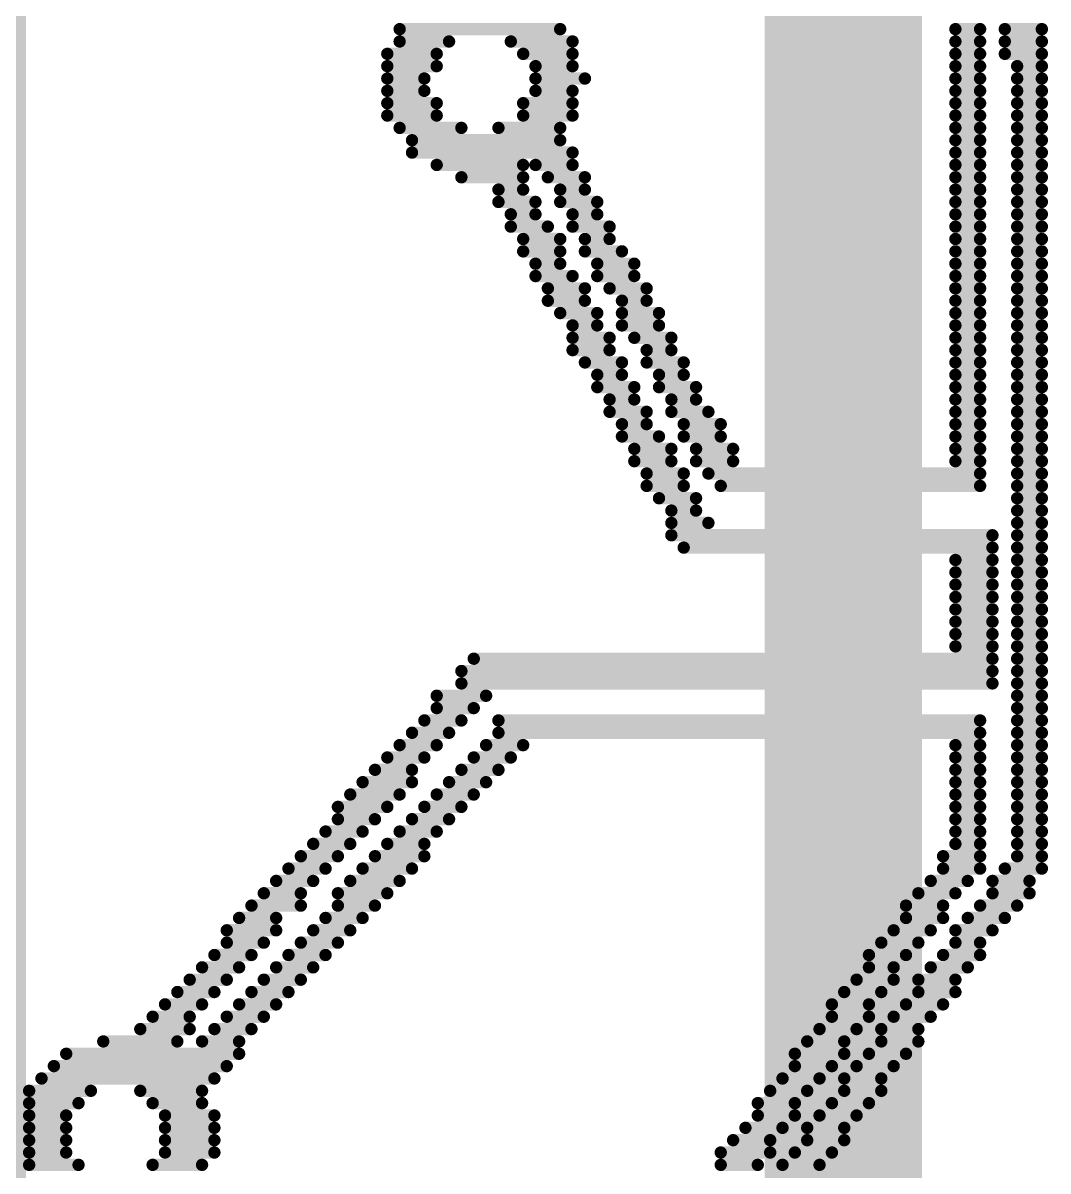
# Model space of a CAD drawing. Header units: millimetres. Extents: x 0 to 19.1, y 0 to 5.1.
# Drawn here: x 3.6069 to 3.6721, y 3.6453 to 3.7183 of the extents above; entities that cross this region are included whole.
import ezdxf

# ---------------------------------------------------------------- set-up
doc = ezdxf.new("R2010")
doc.units = ezdxf.units.MM
doc.header["$MEASUREMENT"] = 0
doc.layers.add('BottomLayer', color=5, linetype='Continuous')
doc.layers.add('TopOverlay', color=2, linetype='Continuous')

msp = doc.modelspace()

# ---------------------------------------------------------------- linework, layer by layer
at = {"layer": 'BottomLayer', "const_width": 0.01}
for points in [[(3.659083, 3.588615), (3.659083, 4.003)], [(3.602138, 3.36), (3.602138, 3.78014)]]:
    msp.add_lwpolyline(points, dxfattribs=at)
at = {"layer": 'TopOverlay', "const_width": 0.000785}
for points in [[(3.630879, 3.717897), (3.641085, 3.717897)], [(3.666206, 3.717897), (3.667776, 3.717897)], [(3.669346, 3.717897), (3.671701, 3.717897)], [(3.630879, 3.717112), (3.634019, 3.717112)], [(3.637944, 3.717112), (3.64187, 3.717112)], [(3.666206, 3.717112), (3.667776, 3.717112)], [(3.669346, 3.717112), (3.671701, 3.717112)], [(3.630094, 3.716327), (3.633234, 3.716327)], [(3.63873, 3.716327), (3.64187, 3.716327)], [(3.666206, 3.716327), (3.667776, 3.716327)], [(3.669346, 3.716327), (3.671701, 3.716327)], [(3.630094, 3.715542), (3.633234, 3.715542)], [(3.639515, 3.715542), (3.64187, 3.715542)], [(3.666206, 3.715542), (3.667776, 3.715542)], [(3.670131, 3.715542), (3.671701, 3.715542)], [(3.630094, 3.714757), (3.632449, 3.714757)], [(3.639515, 3.714757), (3.642655, 3.714757)], [(3.666206, 3.714757), (3.667776, 3.714757)], [(3.670131, 3.714757), (3.671701, 3.714757)], [(3.630094, 3.713972), (3.632449, 3.713972)], [(3.639515, 3.713972), (3.64187, 3.713972)], [(3.666206, 3.713972), (3.667776, 3.713972)], [(3.670131, 3.713972), (3.671701, 3.713972)], [(3.630094, 3.713187), (3.633234, 3.713187)], [(3.63873, 3.713187), (3.64187, 3.713187)], [(3.666206, 3.713187), (3.667776, 3.713187)], [(3.670131, 3.713187), (3.671701, 3.713187)], [(3.630094, 3.712402), (3.633234, 3.712402)], [(3.63873, 3.712402), (3.64187, 3.712402)], [(3.666206, 3.712402), (3.667776, 3.712402)], [(3.670131, 3.712402), (3.671701, 3.712402)], [(3.630879, 3.711617), (3.634804, 3.711617)], [(3.637159, 3.711617), (3.641085, 3.711617)], [(3.666206, 3.711617), (3.667776, 3.711617)], [(3.670131, 3.711617), (3.671701, 3.711617)], [(3.631664, 3.710832), (3.641085, 3.710832)], [(3.666206, 3.710832), (3.667776, 3.710832)], [(3.670131, 3.710832), (3.671701, 3.710832)], [(3.631664, 3.710047), (3.64187, 3.710047)], [(3.666206, 3.710047), (3.667776, 3.710047)], [(3.670131, 3.710047), (3.671701, 3.710047)], [(3.633234, 3.709262), (3.63873, 3.709262)], [(3.639515, 3.709262), (3.64187, 3.709262)], [(3.666206, 3.709262), (3.667776, 3.709262)], [(3.670131, 3.709262), (3.671701, 3.709262)], [(3.634804, 3.708477), (3.63873, 3.708477)], [(3.640299, 3.708477), (3.642655, 3.708477)], [(3.666206, 3.708477), (3.667776, 3.708477)], [(3.670131, 3.708477), (3.671701, 3.708477)], [(3.637159, 3.707692), (3.63873, 3.707692)], [(3.641085, 3.707692), (3.642655, 3.707692)], [(3.666206, 3.707692), (3.667776, 3.707692)], [(3.670131, 3.707692), (3.671701, 3.707692)], [(3.637159, 3.706907), (3.639515, 3.706907)], [(3.641085, 3.706907), (3.64344, 3.706907)], [(3.666206, 3.706907), (3.667776, 3.706907)], [(3.670131, 3.706907), (3.671701, 3.706907)], [(3.637944, 3.706122), (3.639515, 3.706122)], [(3.64187, 3.706122), (3.64344, 3.706122)], [(3.666206, 3.706122), (3.667776, 3.706122)], [(3.670131, 3.706122), (3.671701, 3.706122)], [(3.637944, 3.705337), (3.640299, 3.705337)], [(3.64187, 3.705337), (3.644225, 3.705337)], [(3.666206, 3.705337), (3.667776, 3.705337)], [(3.670131, 3.705337), (3.671701, 3.705337)], [(3.63873, 3.704551), (3.641085, 3.704551)], [(3.642655, 3.704551), (3.644225, 3.704551)], [(3.666206, 3.704551), (3.667776, 3.704551)], [(3.670131, 3.704551), (3.671701, 3.704551)], [(3.63873, 3.703766), (3.641085, 3.703766)], [(3.642655, 3.703766), (3.64501, 3.703766)], [(3.666206, 3.703766), (3.667776, 3.703766)], [(3.670131, 3.703766), (3.671701, 3.703766)], [(3.639515, 3.702981), (3.641085, 3.702981)], [(3.64344, 3.702981), (3.645795, 3.702981)], [(3.666206, 3.702981), (3.667776, 3.702981)], [(3.670131, 3.702981), (3.671701, 3.702981)], [(3.639515, 3.702196), (3.64187, 3.702196)], [(3.64344, 3.702196), (3.645795, 3.702196)], [(3.666206, 3.702196), (3.667776, 3.702196)], [(3.670131, 3.702196), (3.671701, 3.702196)], [(3.640299, 3.701411), (3.642655, 3.701411)], [(3.644225, 3.701411), (3.64658, 3.701411)], [(3.666206, 3.701411), (3.667776, 3.701411)], [(3.670131, 3.701411), (3.671701, 3.701411)], [(3.640299, 3.700626), (3.642655, 3.700626)], [(3.64501, 3.700626), (3.64658, 3.700626)], [(3.666206, 3.700626), (3.667776, 3.700626)], [(3.670131, 3.700626), (3.671701, 3.700626)], [(3.641085, 3.699841), (3.64344, 3.699841)], [(3.64501, 3.699841), (3.647365, 3.699841)], [(3.666206, 3.699841), (3.667776, 3.699841)], [(3.670131, 3.699841), (3.671701, 3.699841)], [(3.64187, 3.699056), (3.64344, 3.699056)], [(3.64501, 3.699056), (3.647365, 3.699056)], [(3.666206, 3.699056), (3.667776, 3.699056)], [(3.670131, 3.699056), (3.671701, 3.699056)], [(3.64187, 3.698271), (3.644225, 3.698271)], [(3.645795, 3.698271), (3.64815, 3.698271)], [(3.666206, 3.698271), (3.667776, 3.698271)], [(3.670131, 3.698271), (3.671701, 3.698271)], [(3.64187, 3.697486), (3.644225, 3.697486)], [(3.64658, 3.697486), (3.64815, 3.697486)], [(3.666206, 3.697486), (3.667776, 3.697486)], [(3.670131, 3.697486), (3.671701, 3.697486)], [(3.642655, 3.696701), (3.64501, 3.696701)], [(3.64658, 3.696701), (3.648935, 3.696701)], [(3.666206, 3.696701), (3.667776, 3.696701)], [(3.670131, 3.696701), (3.671701, 3.696701)], [(3.64344, 3.695916), (3.64501, 3.695916)], [(3.647365, 3.695916), (3.648935, 3.695916)], [(3.666206, 3.695916), (3.667776, 3.695916)], [(3.670131, 3.695916), (3.671701, 3.695916)], [(3.64344, 3.695131), (3.645795, 3.695131)], [(3.647365, 3.695131), (3.64972, 3.695131)], [(3.666206, 3.695131), (3.667776, 3.695131)], [(3.670131, 3.695131), (3.671701, 3.695131)], [(3.644225, 3.694346), (3.645795, 3.694346)], [(3.64815, 3.694346), (3.64972, 3.694346)], [(3.666206, 3.694346), (3.667776, 3.694346)], [(3.670131, 3.694346), (3.671701, 3.694346)], [(3.644225, 3.693561), (3.64658, 3.693561)], [(3.64815, 3.693561), (3.650505, 3.693561)], [(3.666206, 3.693561), (3.667776, 3.693561)], [(3.670131, 3.693561), (3.671701, 3.693561)], [(3.64501, 3.692776), (3.64658, 3.692776)], [(3.648935, 3.692776), (3.65129, 3.692776)], [(3.666206, 3.692776), (3.667776, 3.692776)], [(3.670131, 3.692776), (3.671701, 3.692776)], [(3.64501, 3.691991), (3.647365, 3.691991)], [(3.648935, 3.691991), (3.65129, 3.691991)], [(3.666206, 3.691991), (3.667776, 3.691991)], [(3.670131, 3.691991), (3.671701, 3.691991)], [(3.645795, 3.691206), (3.64815, 3.691206)], [(3.64972, 3.691206), (3.652075, 3.691206)], [(3.666206, 3.691206), (3.667776, 3.691206)], [(3.670131, 3.691206), (3.671701, 3.691206)], [(3.645795, 3.690421), (3.64815, 3.690421)], [(3.64972, 3.690421), (3.652075, 3.690421)], [(3.666206, 3.690421), (3.667776, 3.690421)], [(3.670131, 3.690421), (3.671701, 3.690421)], [(3.64658, 3.689636), (3.648935, 3.689636)], [(3.650505, 3.689636), (3.667776, 3.689636)], [(3.670131, 3.689636), (3.671701, 3.689636)], [(3.64658, 3.688851), (3.648935, 3.688851)], [(3.65129, 3.688851), (3.667776, 3.688851)], [(3.670131, 3.688851), (3.671701, 3.688851)], [(3.647365, 3.688065), (3.64972, 3.688065)], [(3.670131, 3.688065), (3.671701, 3.688065)], [(3.64815, 3.68728), (3.64972, 3.68728)], [(3.670131, 3.68728), (3.671701, 3.68728)], [(3.64815, 3.686495), (3.650505, 3.686495)], [(3.670131, 3.686495), (3.671701, 3.686495)], [(3.64815, 3.68571), (3.668561, 3.68571)], [(3.670131, 3.68571), (3.671701, 3.68571)], [(3.648935, 3.684925), (3.668561, 3.684925)], [(3.670131, 3.684925), (3.671701, 3.684925)], [(3.666206, 3.68414), (3.668561, 3.68414)], [(3.670131, 3.68414), (3.671701, 3.68414)], [(3.666206, 3.683355), (3.668561, 3.683355)], [(3.670131, 3.683355), (3.671701, 3.683355)], [(3.666206, 3.68257), (3.668561, 3.68257)], [(3.670131, 3.68257), (3.671701, 3.68257)], [(3.666206, 3.681785), (3.668561, 3.681785)], [(3.670131, 3.681785), (3.671701, 3.681785)], [(3.666206, 3.681), (3.668561, 3.681)], [(3.670131, 3.681), (3.671701, 3.681)], [(3.666206, 3.680215), (3.668561, 3.680215)], [(3.670131, 3.680215), (3.671701, 3.680215)], [(3.666206, 3.67943), (3.668561, 3.67943)], [(3.670131, 3.67943), (3.671701, 3.67943)], [(3.666206, 3.678645), (3.668561, 3.678645)], [(3.670131, 3.678645), (3.671701, 3.678645)], [(3.635589, 3.67786), (3.668561, 3.67786)], [(3.670131, 3.67786), (3.671701, 3.67786)], [(3.634804, 3.677075), (3.668561, 3.677075)], [(3.670131, 3.677075), (3.671701, 3.677075)], [(3.634804, 3.67629), (3.668561, 3.67629)], [(3.670131, 3.67629), (3.671701, 3.67629)], [(3.633234, 3.675505), (3.636374, 3.675505)], [(3.670131, 3.675505), (3.671701, 3.675505)], [(3.633234, 3.67472), (3.635589, 3.67472)], [(3.670131, 3.67472), (3.671701, 3.67472)], [(3.632449, 3.673935), (3.634804, 3.673935)], [(3.637159, 3.673935), (3.667776, 3.673935)], [(3.670131, 3.673935), (3.671701, 3.673935)], [(3.631664, 3.67315), (3.634019, 3.67315)], [(3.637159, 3.67315), (3.667776, 3.67315)], [(3.670131, 3.67315), (3.671701, 3.67315)], [(3.630879, 3.672365), (3.633234, 3.672365)], [(3.636374, 3.672365), (3.63873, 3.672365)], [(3.666206, 3.672365), (3.667776, 3.672365)], [(3.670131, 3.672365), (3.671701, 3.672365)], [(3.630094, 3.67158), (3.632449, 3.67158)], [(3.635589, 3.67158), (3.637944, 3.67158)], [(3.666206, 3.67158), (3.667776, 3.67158)], [(3.670131, 3.67158), (3.671701, 3.67158)], [(3.629309, 3.670794), (3.631664, 3.670794)], [(3.634804, 3.670794), (3.637159, 3.670794)], [(3.666206, 3.670794), (3.667776, 3.670794)], [(3.670131, 3.670794), (3.671701, 3.670794)], [(3.628524, 3.670009), (3.631664, 3.670009)], [(3.634019, 3.670009), (3.636374, 3.670009)], [(3.666206, 3.670009), (3.667776, 3.670009)], [(3.670131, 3.670009), (3.671701, 3.670009)], [(3.627739, 3.669224), (3.630879, 3.669224)], [(3.633234, 3.669224), (3.635589, 3.669224)], [(3.666206, 3.669224), (3.667776, 3.669224)], [(3.670131, 3.669224), (3.671701, 3.669224)], [(3.626954, 3.668439), (3.630094, 3.668439)], [(3.632449, 3.668439), (3.634804, 3.668439)], [(3.666206, 3.668439), (3.667776, 3.668439)], [(3.670131, 3.668439), (3.671701, 3.668439)], [(3.626954, 3.667654), (3.629309, 3.667654)], [(3.631664, 3.667654), (3.634019, 3.667654)], [(3.666206, 3.667654), (3.667776, 3.667654)], [(3.670131, 3.667654), (3.671701, 3.667654)], [(3.626169, 3.666869), (3.628524, 3.666869)], [(3.630879, 3.666869), (3.633234, 3.666869)], [(3.666206, 3.666869), (3.667776, 3.666869)], [(3.670131, 3.666869), (3.671701, 3.666869)], [(3.625384, 3.666084), (3.627739, 3.666084)], [(3.630094, 3.666084), (3.632449, 3.666084)], [(3.666206, 3.666084), (3.667776, 3.666084)], [(3.670131, 3.666084), (3.671701, 3.666084)], [(3.624599, 3.665299), (3.626954, 3.665299)], [(3.629309, 3.665299), (3.632449, 3.665299)], [(3.665421, 3.665299), (3.667776, 3.665299)], [(3.670131, 3.665299), (3.671701, 3.665299)], [(3.623814, 3.664514), (3.626169, 3.664514)], [(3.628524, 3.664514), (3.631664, 3.664514)], [(3.665421, 3.664514), (3.667776, 3.664514)], [(3.669346, 3.664514), (3.671701, 3.664514)], [(3.623029, 3.663729), (3.625384, 3.663729)], [(3.627739, 3.663729), (3.630879, 3.663729)], [(3.664636, 3.663729), (3.666991, 3.663729)], [(3.668561, 3.663729), (3.670916, 3.663729)], [(3.622244, 3.662944), (3.624599, 3.662944)], [(3.626954, 3.662944), (3.630094, 3.662944)], [(3.663851, 3.662944), (3.666206, 3.662944)], [(3.668561, 3.662944), (3.670916, 3.662944)], [(3.621458, 3.662159), (3.624599, 3.662159)], [(3.626954, 3.662159), (3.629309, 3.662159)], [(3.663066, 3.662159), (3.665421, 3.662159)], [(3.667776, 3.662159), (3.670131, 3.662159)], [(3.620673, 3.661374), (3.623029, 3.661374)], [(3.626169, 3.661374), (3.628524, 3.661374)], [(3.663066, 3.661374), (3.665421, 3.661374)], [(3.666991, 3.661374), (3.669346, 3.661374)], [(3.619888, 3.660589), (3.623029, 3.660589)], [(3.625384, 3.660589), (3.627739, 3.660589)], [(3.662281, 3.660589), (3.664636, 3.660589)], [(3.666206, 3.660589), (3.668561, 3.660589)], [(3.619888, 3.659804), (3.622244, 3.659804)], [(3.624599, 3.659804), (3.626954, 3.659804)], [(3.661496, 3.659804), (3.663851, 3.659804)], [(3.666206, 3.659804), (3.667776, 3.659804)], [(3.619103, 3.659019), (3.621458, 3.659019)], [(3.623814, 3.659019), (3.626169, 3.659019)], [(3.660711, 3.659019), (3.663066, 3.659019)], [(3.665421, 3.659019), (3.667776, 3.659019)], [(3.618318, 3.658234), (3.620673, 3.658234)], [(3.623029, 3.658234), (3.625384, 3.658234)], [(3.660711, 3.658234), (3.662281, 3.658234)], [(3.664636, 3.658234), (3.666991, 3.658234)], [(3.617533, 3.657449), (3.619888, 3.657449)], [(3.622244, 3.657449), (3.624599, 3.657449)], [(3.659926, 3.657449), (3.662281, 3.657449)], [(3.663851, 3.657449), (3.666206, 3.657449)], [(3.616748, 3.656664), (3.619103, 3.656664)], [(3.621458, 3.656664), (3.623814, 3.656664)], [(3.659141, 3.656664), (3.661496, 3.656664)], [(3.663851, 3.656664), (3.666206, 3.656664)], [(3.615963, 3.655879), (3.618318, 3.655879)], [(3.620673, 3.655879), (3.623029, 3.655879)], [(3.658356, 3.655879), (3.660711, 3.655879)], [(3.663066, 3.655879), (3.665421, 3.655879)], [(3.615178, 3.655094), (3.617533, 3.655094)], [(3.619888, 3.655094), (3.622244, 3.655094)], [(3.658356, 3.655094), (3.660711, 3.655094)], [(3.662281, 3.655094), (3.664636, 3.655094)], [(3.614393, 3.654308), (3.617533, 3.654308)], [(3.619103, 3.654308), (3.621458, 3.654308)], [(3.65757, 3.654308), (3.659926, 3.654308)], [(3.661496, 3.654308), (3.663851, 3.654308)], [(3.612038, 3.653523), (3.616748, 3.653523)], [(3.618318, 3.653523), (3.620673, 3.653523)], [(3.656785, 3.653523), (3.659141, 3.653523)], [(3.661496, 3.653523), (3.663851, 3.653523)], [(3.609683, 3.652738), (3.620673, 3.652738)], [(3.656001, 3.652738), (3.659141, 3.652738)], [(3.660711, 3.652738), (3.663066, 3.652738)], [(3.608898, 3.651953), (3.619888, 3.651953)], [(3.656001, 3.651953), (3.658356, 3.651953)], [(3.659926, 3.651953), (3.662281, 3.651953)], [(3.608113, 3.651168), (3.619103, 3.651168)], [(3.655215, 3.651168), (3.65757, 3.651168)], [(3.659141, 3.651168), (3.661496, 3.651168)], [(3.607328, 3.650383), (3.611253, 3.650383)], [(3.614393, 3.650383), (3.618318, 3.650383)], [(3.65443, 3.650383), (3.656785, 3.650383)], [(3.659141, 3.650383), (3.661496, 3.650383)], [(3.607328, 3.649598), (3.610468, 3.649598)], [(3.615178, 3.649598), (3.618318, 3.649598)], [(3.653645, 3.649598), (3.656001, 3.649598)], [(3.658356, 3.649598), (3.660711, 3.649598)], [(3.607328, 3.648813), (3.609683, 3.648813)], [(3.615963, 3.648813), (3.619103, 3.648813)], [(3.653645, 3.648813), (3.656001, 3.648813)], [(3.65757, 3.648813), (3.659926, 3.648813)], [(3.607328, 3.648028), (3.609683, 3.648028)], [(3.615963, 3.648028), (3.619103, 3.648028)], [(3.65286, 3.648028), (3.655215, 3.648028)], [(3.656785, 3.648028), (3.659141, 3.648028)], [(3.607328, 3.647243), (3.609683, 3.647243)], [(3.615963, 3.647243), (3.619103, 3.647243)], [(3.652075, 3.647243), (3.65443, 3.647243)], [(3.656785, 3.647243), (3.659141, 3.647243)], [(3.607328, 3.646458), (3.609683, 3.646458)], [(3.615963, 3.646458), (3.619103, 3.646458)], [(3.65129, 3.646458), (3.65443, 3.646458)], [(3.656001, 3.646458), (3.658356, 3.646458)], [(3.607328, 3.645673), (3.610468, 3.645673)], [(3.615178, 3.645673), (3.618318, 3.645673)], [(3.65129, 3.645673), (3.653645, 3.645673)], [(3.655215, 3.645673), (3.65757, 3.645673)]]:
    msp.add_lwpolyline(points, dxfattribs=at)
at = {"layer": 'TopOverlay', "const_width": 0.000392}
for points in [[(3.630683, 3.717897, 1), (3.631075, 3.717897, 1)], [(3.640888, 3.717897, 1), (3.641281, 3.717897, 1)], [(3.66601, 3.717897, 1), (3.666402, 3.717897, 1)], [(3.66758, 3.717897, 1), (3.667972, 3.717897, 1)], [(3.66915, 3.717897, 1), (3.669542, 3.717897, 1)], [(3.671505, 3.717897, 1), (3.671898, 3.717897, 1)], [(3.630683, 3.717112, 1), (3.631075, 3.717112, 1)], [(3.633823, 3.717112, 1), (3.634215, 3.717112, 1)], [(3.637748, 3.717112, 1), (3.638141, 3.717112, 1)], [(3.641673, 3.717112, 1), (3.642066, 3.717112, 1)], [(3.66601, 3.717112, 1), (3.666402, 3.717112, 1)], [(3.66758, 3.717112, 1), (3.667972, 3.717112, 1)], [(3.66915, 3.717112, 1), (3.669542, 3.717112, 1)], [(3.671505, 3.717112, 1), (3.671898, 3.717112, 1)], [(3.629898, 3.716327, 1), (3.63029, 3.716327, 1)], [(3.633038, 3.716327, 1), (3.63343, 3.716327, 1)], [(3.638533, 3.716327, 1), (3.638926, 3.716327, 1)], [(3.641673, 3.716327, 1), (3.642066, 3.716327, 1)], [(3.66601, 3.716327, 1), (3.666402, 3.716327, 1)], [(3.66758, 3.716327, 1), (3.667972, 3.716327, 1)], [(3.66915, 3.716327, 1), (3.669542, 3.716327, 1)], [(3.671505, 3.716327, 1), (3.671898, 3.716327, 1)], [(3.629898, 3.715542, 1), (3.63029, 3.715542, 1)], [(3.633038, 3.715542, 1), (3.63343, 3.715542, 1)], [(3.639318, 3.715542, 1), (3.639711, 3.715542, 1)], [(3.641673, 3.715542, 1), (3.642066, 3.715542, 1)], [(3.66601, 3.715542, 1), (3.666402, 3.715542, 1)], [(3.66758, 3.715542, 1), (3.667972, 3.715542, 1)], [(3.669935, 3.715542, 1), (3.670327, 3.715542, 1)], [(3.671505, 3.715542, 1), (3.671898, 3.715542, 1)], [(3.629898, 3.714757, 1), (3.63029, 3.714757, 1)], [(3.632253, 3.714757, 1), (3.632645, 3.714757, 1)], [(3.639318, 3.714757, 1), (3.639711, 3.714757, 1)], [(3.642459, 3.714757, 1), (3.642851, 3.714757, 1)], [(3.66601, 3.714757, 1), (3.666402, 3.714757, 1)], [(3.66758, 3.714757, 1), (3.667972, 3.714757, 1)], [(3.669935, 3.714757, 1), (3.670327, 3.714757, 1)], [(3.671505, 3.714757, 1), (3.671898, 3.714757, 1)], [(3.629898, 3.713972, 1), (3.63029, 3.713972, 1)], [(3.632253, 3.713972, 1), (3.632645, 3.713972, 1)], [(3.639318, 3.713972, 1), (3.639711, 3.713972, 1)], [(3.641673, 3.713972, 1), (3.642066, 3.713972, 1)], [(3.66601, 3.713972, 1), (3.666402, 3.713972, 1)], [(3.66758, 3.713972, 1), (3.667972, 3.713972, 1)], [(3.669935, 3.713972, 1), (3.670327, 3.713972, 1)], [(3.671505, 3.713972, 1), (3.671898, 3.713972, 1)], [(3.629898, 3.713187, 1), (3.63029, 3.713187, 1)], [(3.633038, 3.713187, 1), (3.63343, 3.713187, 1)], [(3.638533, 3.713187, 1), (3.638926, 3.713187, 1)], [(3.641673, 3.713187, 1), (3.642066, 3.713187, 1)], [(3.66601, 3.713187, 1), (3.666402, 3.713187, 1)], [(3.66758, 3.713187, 1), (3.667972, 3.713187, 1)], [(3.669935, 3.713187, 1), (3.670327, 3.713187, 1)], [(3.671505, 3.713187, 1), (3.671898, 3.713187, 1)], [(3.629898, 3.712402, 1), (3.63029, 3.712402, 1)], [(3.633038, 3.712402, 1), (3.63343, 3.712402, 1)], [(3.638533, 3.712402, 1), (3.638926, 3.712402, 1)], [(3.641673, 3.712402, 1), (3.642066, 3.712402, 1)], [(3.66601, 3.712402, 1), (3.666402, 3.712402, 1)], [(3.66758, 3.712402, 1), (3.667972, 3.712402, 1)], [(3.669935, 3.712402, 1), (3.670327, 3.712402, 1)], [(3.671505, 3.712402, 1), (3.671898, 3.712402, 1)], [(3.630683, 3.711617, 1), (3.631075, 3.711617, 1)], [(3.634608, 3.711617, 1), (3.635, 3.711617, 1)], [(3.636963, 3.711617, 1), (3.637356, 3.711617, 1)], [(3.640888, 3.711617, 1), (3.641281, 3.711617, 1)], [(3.66601, 3.711617, 1), (3.666402, 3.711617, 1)], [(3.66758, 3.711617, 1), (3.667972, 3.711617, 1)], [(3.669935, 3.711617, 1), (3.670327, 3.711617, 1)], [(3.671505, 3.711617, 1), (3.671898, 3.711617, 1)], [(3.631468, 3.710832, 1), (3.63186, 3.710832, 1)], [(3.640888, 3.710832, 1), (3.641281, 3.710832, 1)], [(3.66601, 3.710832, 1), (3.666402, 3.710832, 1)], [(3.66758, 3.710832, 1), (3.667972, 3.710832, 1)], [(3.669935, 3.710832, 1), (3.670327, 3.710832, 1)], [(3.671505, 3.710832, 1), (3.671898, 3.710832, 1)], [(3.631468, 3.710047, 1), (3.63186, 3.710047, 1)], [(3.641673, 3.710047, 1), (3.642066, 3.710047, 1)], [(3.66601, 3.710047, 1), (3.666402, 3.710047, 1)], [(3.66758, 3.710047, 1), (3.667972, 3.710047, 1)], [(3.669935, 3.710047, 1), (3.670327, 3.710047, 1)], [(3.671505, 3.710047, 1), (3.671898, 3.710047, 1)], [(3.633038, 3.709262, 1), (3.63343, 3.709262, 1)], [(3.638533, 3.709262, 1), (3.638926, 3.709262, 1)], [(3.639318, 3.709262, 1), (3.639711, 3.709262, 1)], [(3.641673, 3.709262, 1), (3.642066, 3.709262, 1)], [(3.66601, 3.709262, 1), (3.666402, 3.709262, 1)], [(3.66758, 3.709262, 1), (3.667972, 3.709262, 1)], [(3.669935, 3.709262, 1), (3.670327, 3.709262, 1)], [(3.671505, 3.709262, 1), (3.671898, 3.709262, 1)], [(3.634608, 3.708477, 1), (3.635, 3.708477, 1)], [(3.638533, 3.708477, 1), (3.638926, 3.708477, 1)], [(3.640103, 3.708477, 1), (3.640496, 3.708477, 1)], [(3.642459, 3.708477, 1), (3.642851, 3.708477, 1)], [(3.66601, 3.708477, 1), (3.666402, 3.708477, 1)], [(3.66758, 3.708477, 1), (3.667972, 3.708477, 1)], [(3.669935, 3.708477, 1), (3.670327, 3.708477, 1)], [(3.671505, 3.708477, 1), (3.671898, 3.708477, 1)], [(3.636963, 3.707692, 1), (3.637356, 3.707692, 1)], [(3.638533, 3.707692, 1), (3.638926, 3.707692, 1)], [(3.640888, 3.707692, 1), (3.641281, 3.707692, 1)], [(3.642459, 3.707692, 1), (3.642851, 3.707692, 1)], [(3.66601, 3.707692, 1), (3.666402, 3.707692, 1)], [(3.66758, 3.707692, 1), (3.667972, 3.707692, 1)], [(3.669935, 3.707692, 1), (3.670327, 3.707692, 1)], [(3.671505, 3.707692, 1), (3.671898, 3.707692, 1)], [(3.636963, 3.706907, 1), (3.637356, 3.706907, 1)], [(3.639318, 3.706907, 1), (3.639711, 3.706907, 1)], [(3.640888, 3.706907, 1), (3.641281, 3.706907, 1)], [(3.643244, 3.706907, 1), (3.643636, 3.706907, 1)], [(3.66601, 3.706907, 1), (3.666402, 3.706907, 1)], [(3.66758, 3.706907, 1), (3.667972, 3.706907, 1)], [(3.669935, 3.706907, 1), (3.670327, 3.706907, 1)], [(3.671505, 3.706907, 1), (3.671898, 3.706907, 1)], [(3.637748, 3.706122, 1), (3.638141, 3.706122, 1)], [(3.639318, 3.706122, 1), (3.639711, 3.706122, 1)], [(3.641673, 3.706122, 1), (3.642066, 3.706122, 1)], [(3.643244, 3.706122, 1), (3.643636, 3.706122, 1)], [(3.66601, 3.706122, 1), (3.666402, 3.706122, 1)], [(3.66758, 3.706122, 1), (3.667972, 3.706122, 1)], [(3.669935, 3.706122, 1), (3.670327, 3.706122, 1)], [(3.671505, 3.706122, 1), (3.671898, 3.706122, 1)], [(3.637748, 3.705337, 1), (3.638141, 3.705337, 1)], [(3.640103, 3.705337, 1), (3.640496, 3.705337, 1)], [(3.641673, 3.705337, 1), (3.642066, 3.705337, 1)], [(3.644029, 3.705337, 1), (3.644421, 3.705337, 1)], [(3.66601, 3.705337, 1), (3.666402, 3.705337, 1)], [(3.66758, 3.705337, 1), (3.667972, 3.705337, 1)], [(3.669935, 3.705337, 1), (3.670327, 3.705337, 1)], [(3.671505, 3.705337, 1), (3.671898, 3.705337, 1)], [(3.638533, 3.704551, 1), (3.638926, 3.704551, 1)], [(3.640888, 3.704551, 1), (3.641281, 3.704551, 1)], [(3.642459, 3.704551, 1), (3.642851, 3.704551, 1)], [(3.644029, 3.704551, 1), (3.644421, 3.704551, 1)], [(3.66601, 3.704551, 1), (3.666402, 3.704551, 1)], [(3.66758, 3.704551, 1), (3.667972, 3.704551, 1)], [(3.669935, 3.704551, 1), (3.670327, 3.704551, 1)], [(3.671505, 3.704551, 1), (3.671898, 3.704551, 1)], [(3.638533, 3.703766, 1), (3.638926, 3.703766, 1)], [(3.640888, 3.703766, 1), (3.641281, 3.703766, 1)], [(3.642459, 3.703766, 1), (3.642851, 3.703766, 1)], [(3.644814, 3.703766, 1), (3.645206, 3.703766, 1)], [(3.66601, 3.703766, 1), (3.666402, 3.703766, 1)], [(3.66758, 3.703766, 1), (3.667972, 3.703766, 1)], [(3.669935, 3.703766, 1), (3.670327, 3.703766, 1)], [(3.671505, 3.703766, 1), (3.671898, 3.703766, 1)], [(3.639318, 3.702981, 1), (3.639711, 3.702981, 1)], [(3.640888, 3.702981, 1), (3.641281, 3.702981, 1)], [(3.643244, 3.702981, 1), (3.643636, 3.702981, 1)], [(3.645599, 3.702981, 1), (3.645991, 3.702981, 1)], [(3.66601, 3.702981, 1), (3.666402, 3.702981, 1)], [(3.66758, 3.702981, 1), (3.667972, 3.702981, 1)], [(3.669935, 3.702981, 1), (3.670327, 3.702981, 1)], [(3.671505, 3.702981, 1), (3.671898, 3.702981, 1)], [(3.639318, 3.702196, 1), (3.639711, 3.702196, 1)], [(3.641673, 3.702196, 1), (3.642066, 3.702196, 1)], [(3.643244, 3.702196, 1), (3.643636, 3.702196, 1)], [(3.645599, 3.702196, 1), (3.645991, 3.702196, 1)], [(3.66601, 3.702196, 1), (3.666402, 3.702196, 1)], [(3.66758, 3.702196, 1), (3.667972, 3.702196, 1)], [(3.669935, 3.702196, 1), (3.670327, 3.702196, 1)], [(3.671505, 3.702196, 1), (3.671898, 3.702196, 1)], [(3.640103, 3.701411, 1), (3.640496, 3.701411, 1)], [(3.642459, 3.701411, 1), (3.642851, 3.701411, 1)], [(3.644029, 3.701411, 1), (3.644421, 3.701411, 1)], [(3.646384, 3.701411, 1), (3.646776, 3.701411, 1)], [(3.66601, 3.701411, 1), (3.666402, 3.701411, 1)], [(3.66758, 3.701411, 1), (3.667972, 3.701411, 1)], [(3.669935, 3.701411, 1), (3.670327, 3.701411, 1)], [(3.671505, 3.701411, 1), (3.671898, 3.701411, 1)], [(3.640103, 3.700626, 1), (3.640496, 3.700626, 1)], [(3.642459, 3.700626, 1), (3.642851, 3.700626, 1)], [(3.644814, 3.700626, 1), (3.645206, 3.700626, 1)], [(3.646384, 3.700626, 1), (3.646776, 3.700626, 1)], [(3.66601, 3.700626, 1), (3.666402, 3.700626, 1)], [(3.66758, 3.700626, 1), (3.667972, 3.700626, 1)], [(3.669935, 3.700626, 1), (3.670327, 3.700626, 1)], [(3.671505, 3.700626, 1), (3.671898, 3.700626, 1)], [(3.640888, 3.699841, 1), (3.641281, 3.699841, 1)], [(3.643244, 3.699841, 1), (3.643636, 3.699841, 1)], [(3.644814, 3.699841, 1), (3.645206, 3.699841, 1)], [(3.647169, 3.699841, 1), (3.647561, 3.699841, 1)], [(3.66601, 3.699841, 1), (3.666402, 3.699841, 1)], [(3.66758, 3.699841, 1), (3.667972, 3.699841, 1)], [(3.669935, 3.699841, 1), (3.670327, 3.699841, 1)], [(3.671505, 3.699841, 1), (3.671898, 3.699841, 1)], [(3.641673, 3.699056, 1), (3.642066, 3.699056, 1)], [(3.643244, 3.699056, 1), (3.643636, 3.699056, 1)], [(3.644814, 3.699056, 1), (3.645206, 3.699056, 1)], [(3.647169, 3.699056, 1), (3.647561, 3.699056, 1)], [(3.66601, 3.699056, 1), (3.666402, 3.699056, 1)], [(3.66758, 3.699056, 1), (3.667972, 3.699056, 1)], [(3.669935, 3.699056, 1), (3.670327, 3.699056, 1)], [(3.671505, 3.699056, 1), (3.671898, 3.699056, 1)], [(3.641673, 3.698271, 1), (3.642066, 3.698271, 1)], [(3.644029, 3.698271, 1), (3.644421, 3.698271, 1)], [(3.645599, 3.698271, 1), (3.645991, 3.698271, 1)], [(3.647954, 3.698271, 1), (3.648346, 3.698271, 1)], [(3.66601, 3.698271, 1), (3.666402, 3.698271, 1)], [(3.66758, 3.698271, 1), (3.667972, 3.698271, 1)], [(3.669935, 3.698271, 1), (3.670327, 3.698271, 1)], [(3.671505, 3.698271, 1), (3.671898, 3.698271, 1)], [(3.641673, 3.697486, 1), (3.642066, 3.697486, 1)], [(3.644029, 3.697486, 1), (3.644421, 3.697486, 1)], [(3.646384, 3.697486, 1), (3.646776, 3.697486, 1)], [(3.647954, 3.697486, 1), (3.648346, 3.697486, 1)], [(3.66601, 3.697486, 1), (3.666402, 3.697486, 1)], [(3.66758, 3.697486, 1), (3.667972, 3.697486, 1)], [(3.669935, 3.697486, 1), (3.670327, 3.697486, 1)], [(3.671505, 3.697486, 1), (3.671898, 3.697486, 1)], [(3.642459, 3.696701, 1), (3.642851, 3.696701, 1)], [(3.644814, 3.696701, 1), (3.645206, 3.696701, 1)], [(3.646384, 3.696701, 1), (3.646776, 3.696701, 1)], [(3.648739, 3.696701, 1), (3.649131, 3.696701, 1)], [(3.66601, 3.696701, 1), (3.666402, 3.696701, 1)], [(3.66758, 3.696701, 1), (3.667972, 3.696701, 1)], [(3.669935, 3.696701, 1), (3.670327, 3.696701, 1)], [(3.671505, 3.696701, 1), (3.671898, 3.696701, 1)], [(3.643244, 3.695916, 1), (3.643636, 3.695916, 1)], [(3.644814, 3.695916, 1), (3.645206, 3.695916, 1)], [(3.647169, 3.695916, 1), (3.647561, 3.695916, 1)], [(3.648739, 3.695916, 1), (3.649131, 3.695916, 1)], [(3.66601, 3.695916, 1), (3.666402, 3.695916, 1)], [(3.66758, 3.695916, 1), (3.667972, 3.695916, 1)], [(3.669935, 3.695916, 1), (3.670327, 3.695916, 1)], [(3.671505, 3.695916, 1), (3.671898, 3.695916, 1)], [(3.643244, 3.695131, 1), (3.643636, 3.695131, 1)], [(3.645599, 3.695131, 1), (3.645991, 3.695131, 1)], [(3.647169, 3.695131, 1), (3.647561, 3.695131, 1)], [(3.649524, 3.695131, 1), (3.649916, 3.695131, 1)], [(3.66601, 3.695131, 1), (3.666402, 3.695131, 1)], [(3.66758, 3.695131, 1), (3.667972, 3.695131, 1)], [(3.669935, 3.695131, 1), (3.670327, 3.695131, 1)], [(3.671505, 3.695131, 1), (3.671898, 3.695131, 1)], [(3.644029, 3.694346, 1), (3.644421, 3.694346, 1)], [(3.645599, 3.694346, 1), (3.645991, 3.694346, 1)], [(3.647954, 3.694346, 1), (3.648346, 3.694346, 1)], [(3.649524, 3.694346, 1), (3.649916, 3.694346, 1)], [(3.66601, 3.694346, 1), (3.666402, 3.694346, 1)], [(3.66758, 3.694346, 1), (3.667972, 3.694346, 1)], [(3.669935, 3.694346, 1), (3.670327, 3.694346, 1)], [(3.671505, 3.694346, 1), (3.671898, 3.694346, 1)], [(3.644029, 3.693561, 1), (3.644421, 3.693561, 1)], [(3.646384, 3.693561, 1), (3.646776, 3.693561, 1)], [(3.647954, 3.693561, 1), (3.648346, 3.693561, 1)], [(3.650309, 3.693561, 1), (3.650701, 3.693561, 1)], [(3.66601, 3.693561, 1), (3.666402, 3.693561, 1)], [(3.66758, 3.693561, 1), (3.667972, 3.693561, 1)], [(3.669935, 3.693561, 1), (3.670327, 3.693561, 1)], [(3.671505, 3.693561, 1), (3.671898, 3.693561, 1)], [(3.644814, 3.692776, 1), (3.645206, 3.692776, 1)], [(3.646384, 3.692776, 1), (3.646776, 3.692776, 1)], [(3.648739, 3.692776, 1), (3.649131, 3.692776, 1)], [(3.651094, 3.692776, 1), (3.651486, 3.692776, 1)], [(3.66601, 3.692776, 1), (3.666402, 3.692776, 1)], [(3.66758, 3.692776, 1), (3.667972, 3.692776, 1)], [(3.669935, 3.692776, 1), (3.670327, 3.692776, 1)], [(3.671505, 3.692776, 1), (3.671898, 3.692776, 1)], [(3.644814, 3.691991, 1), (3.645206, 3.691991, 1)], [(3.647169, 3.691991, 1), (3.647561, 3.691991, 1)], [(3.648739, 3.691991, 1), (3.649131, 3.691991, 1)], [(3.651094, 3.691991, 1), (3.651486, 3.691991, 1)], [(3.66601, 3.691991, 1), (3.666402, 3.691991, 1)], [(3.66758, 3.691991, 1), (3.667972, 3.691991, 1)], [(3.669935, 3.691991, 1), (3.670327, 3.691991, 1)], [(3.671505, 3.691991, 1), (3.671898, 3.691991, 1)], [(3.645599, 3.691206, 1), (3.645991, 3.691206, 1)], [(3.647954, 3.691206, 1), (3.648346, 3.691206, 1)], [(3.649524, 3.691206, 1), (3.649916, 3.691206, 1)], [(3.651879, 3.691206, 1), (3.652271, 3.691206, 1)], [(3.66601, 3.691206, 1), (3.666402, 3.691206, 1)], [(3.66758, 3.691206, 1), (3.667972, 3.691206, 1)], [(3.669935, 3.691206, 1), (3.670327, 3.691206, 1)], [(3.671505, 3.691206, 1), (3.671898, 3.691206, 1)], [(3.645599, 3.690421, 1), (3.645991, 3.690421, 1)], [(3.647954, 3.690421, 1), (3.648346, 3.690421, 1)], [(3.649524, 3.690421, 1), (3.649916, 3.690421, 1)], [(3.651879, 3.690421, 1), (3.652271, 3.690421, 1)], [(3.66601, 3.690421, 1), (3.666402, 3.690421, 1)], [(3.66758, 3.690421, 1), (3.667972, 3.690421, 1)], [(3.669935, 3.690421, 1), (3.670327, 3.690421, 1)], [(3.671505, 3.690421, 1), (3.671898, 3.690421, 1)], [(3.646384, 3.689636, 1), (3.646776, 3.689636, 1)], [(3.648739, 3.689636, 1), (3.649131, 3.689636, 1)], [(3.650309, 3.689636, 1), (3.650701, 3.689636, 1)], [(3.66758, 3.689636, 1), (3.667972, 3.689636, 1)], [(3.669935, 3.689636, 1), (3.670327, 3.689636, 1)], [(3.671505, 3.689636, 1), (3.671898, 3.689636, 1)], [(3.646384, 3.688851, 1), (3.646776, 3.688851, 1)], [(3.648739, 3.688851, 1), (3.649131, 3.688851, 1)], [(3.651094, 3.688851, 1), (3.651486, 3.688851, 1)], [(3.66758, 3.688851, 1), (3.667972, 3.688851, 1)], [(3.669935, 3.688851, 1), (3.670327, 3.688851, 1)], [(3.671505, 3.688851, 1), (3.671898, 3.688851, 1)], [(3.647169, 3.688065, 1), (3.647561, 3.688065, 1)], [(3.649524, 3.688065, 1), (3.649916, 3.688065, 1)], [(3.669935, 3.688065, 1), (3.670327, 3.688065, 1)], [(3.671505, 3.688065, 1), (3.671898, 3.688065, 1)], [(3.647954, 3.68728, 1), (3.648346, 3.68728, 1)], [(3.649524, 3.68728, 1), (3.649916, 3.68728, 1)], [(3.669935, 3.68728, 1), (3.670327, 3.68728, 1)], [(3.671505, 3.68728, 1), (3.671898, 3.68728, 1)], [(3.647954, 3.686495, 1), (3.648346, 3.686495, 1)], [(3.650309, 3.686495, 1), (3.650701, 3.686495, 1)], [(3.669935, 3.686495, 1), (3.670327, 3.686495, 1)], [(3.671505, 3.686495, 1), (3.671898, 3.686495, 1)], [(3.647954, 3.68571, 1), (3.648346, 3.68571, 1)], [(3.668365, 3.68571, 1), (3.668757, 3.68571, 1)], [(3.669935, 3.68571, 1), (3.670327, 3.68571, 1)], [(3.671505, 3.68571, 1), (3.671898, 3.68571, 1)], [(3.648739, 3.684925, 1), (3.649131, 3.684925, 1)], [(3.668365, 3.684925, 1), (3.668757, 3.684925, 1)], [(3.669935, 3.684925, 1), (3.670327, 3.684925, 1)], [(3.671505, 3.684925, 1), (3.671898, 3.684925, 1)], [(3.66601, 3.68414, 1), (3.666402, 3.68414, 1)], [(3.668365, 3.68414, 1), (3.668757, 3.68414, 1)], [(3.669935, 3.68414, 1), (3.670327, 3.68414, 1)], [(3.671505, 3.68414, 1), (3.671898, 3.68414, 1)], [(3.66601, 3.683355, 1), (3.666402, 3.683355, 1)], [(3.668365, 3.683355, 1), (3.668757, 3.683355, 1)], [(3.669935, 3.683355, 1), (3.670327, 3.683355, 1)], [(3.671505, 3.683355, 1), (3.671898, 3.683355, 1)], [(3.66601, 3.68257, 1), (3.666402, 3.68257, 1)], [(3.668365, 3.68257, 1), (3.668757, 3.68257, 1)], [(3.669935, 3.68257, 1), (3.670327, 3.68257, 1)], [(3.671505, 3.68257, 1), (3.671898, 3.68257, 1)], [(3.66601, 3.681785, 1), (3.666402, 3.681785, 1)], [(3.668365, 3.681785, 1), (3.668757, 3.681785, 1)], [(3.669935, 3.681785, 1), (3.670327, 3.681785, 1)], [(3.671505, 3.681785, 1), (3.671898, 3.681785, 1)], [(3.66601, 3.681, 1), (3.666402, 3.681, 1)], [(3.668365, 3.681, 1), (3.668757, 3.681, 1)], [(3.669935, 3.681, 1), (3.670327, 3.681, 1)], [(3.671505, 3.681, 1), (3.671898, 3.681, 1)], [(3.66601, 3.680215, 1), (3.666402, 3.680215, 1)], [(3.668365, 3.680215, 1), (3.668757, 3.680215, 1)], [(3.669935, 3.680215, 1), (3.670327, 3.680215, 1)], [(3.671505, 3.680215, 1), (3.671898, 3.680215, 1)], [(3.66601, 3.67943, 1), (3.666402, 3.67943, 1)], [(3.668365, 3.67943, 1), (3.668757, 3.67943, 1)], [(3.669935, 3.67943, 1), (3.670327, 3.67943, 1)], [(3.671505, 3.67943, 1), (3.671898, 3.67943, 1)], [(3.66601, 3.678645, 1), (3.666402, 3.678645, 1)], [(3.668365, 3.678645, 1), (3.668757, 3.678645, 1)], [(3.669935, 3.678645, 1), (3.670327, 3.678645, 1)], [(3.671505, 3.678645, 1), (3.671898, 3.678645, 1)], [(3.635393, 3.67786, 1), (3.635785, 3.67786, 1)], [(3.668365, 3.67786, 1), (3.668757, 3.67786, 1)], [(3.669935, 3.67786, 1), (3.670327, 3.67786, 1)], [(3.671505, 3.67786, 1), (3.671898, 3.67786, 1)], [(3.634608, 3.677075, 1), (3.635, 3.677075, 1)], [(3.668365, 3.677075, 1), (3.668757, 3.677075, 1)], [(3.669935, 3.677075, 1), (3.670327, 3.677075, 1)], [(3.671505, 3.677075, 1), (3.671898, 3.677075, 1)], [(3.634608, 3.67629, 1), (3.635, 3.67629, 1)], [(3.668365, 3.67629, 1), (3.668757, 3.67629, 1)], [(3.669935, 3.67629, 1), (3.670327, 3.67629, 1)], [(3.671505, 3.67629, 1), (3.671898, 3.67629, 1)], [(3.633038, 3.675505, 1), (3.63343, 3.675505, 1)], [(3.636178, 3.675505, 1), (3.636571, 3.675505, 1)], [(3.669935, 3.675505, 1), (3.670327, 3.675505, 1)], [(3.671505, 3.675505, 1), (3.671898, 3.675505, 1)], [(3.633038, 3.67472, 1), (3.63343, 3.67472, 1)], [(3.635393, 3.67472, 1), (3.635785, 3.67472, 1)], [(3.669935, 3.67472, 1), (3.670327, 3.67472, 1)], [(3.671505, 3.67472, 1), (3.671898, 3.67472, 1)], [(3.632253, 3.673935, 1), (3.632645, 3.673935, 1)], [(3.634608, 3.673935, 1), (3.635, 3.673935, 1)], [(3.636963, 3.673935, 1), (3.637356, 3.673935, 1)], [(3.66758, 3.673935, 1), (3.667972, 3.673935, 1)], [(3.669935, 3.673935, 1), (3.670327, 3.673935, 1)], [(3.671505, 3.673935, 1), (3.671898, 3.673935, 1)], [(3.631468, 3.67315, 1), (3.63186, 3.67315, 1)], [(3.633823, 3.67315, 1), (3.634215, 3.67315, 1)], [(3.636963, 3.67315, 1), (3.637356, 3.67315, 1)], [(3.66758, 3.67315, 1), (3.667972, 3.67315, 1)], [(3.669935, 3.67315, 1), (3.670327, 3.67315, 1)], [(3.671505, 3.67315, 1), (3.671898, 3.67315, 1)], [(3.630683, 3.672365, 1), (3.631075, 3.672365, 1)], [(3.633038, 3.672365, 1), (3.63343, 3.672365, 1)], [(3.636178, 3.672365, 1), (3.636571, 3.672365, 1)], [(3.638533, 3.672365, 1), (3.638926, 3.672365, 1)], [(3.66601, 3.672365, 1), (3.666402, 3.672365, 1)], [(3.66758, 3.672365, 1), (3.667972, 3.672365, 1)], [(3.669935, 3.672365, 1), (3.670327, 3.672365, 1)], [(3.671505, 3.672365, 1), (3.671898, 3.672365, 1)], [(3.629898, 3.67158, 1), (3.63029, 3.67158, 1)], [(3.632253, 3.67158, 1), (3.632645, 3.67158, 1)], [(3.635393, 3.67158, 1), (3.635785, 3.67158, 1)], [(3.637748, 3.67158, 1), (3.638141, 3.67158, 1)], [(3.66601, 3.67158, 1), (3.666402, 3.67158, 1)], [(3.66758, 3.67158, 1), (3.667972, 3.67158, 1)], [(3.669935, 3.67158, 1), (3.670327, 3.67158, 1)], [(3.671505, 3.67158, 1), (3.671898, 3.67158, 1)], [(3.629113, 3.670794, 1), (3.629505, 3.670794, 1)], [(3.631468, 3.670794, 1), (3.63186, 3.670794, 1)], [(3.634608, 3.670794, 1), (3.635, 3.670794, 1)], [(3.636963, 3.670794, 1), (3.637356, 3.670794, 1)], [(3.66601, 3.670794, 1), (3.666402, 3.670794, 1)], [(3.66758, 3.670794, 1), (3.667972, 3.670794, 1)], [(3.669935, 3.670794, 1), (3.670327, 3.670794, 1)], [(3.671505, 3.670794, 1), (3.671898, 3.670794, 1)], [(3.628328, 3.670009, 1), (3.62872, 3.670009, 1)], [(3.631468, 3.670009, 1), (3.63186, 3.670009, 1)], [(3.633823, 3.670009, 1), (3.634215, 3.670009, 1)], [(3.636178, 3.670009, 1), (3.636571, 3.670009, 1)], [(3.66601, 3.670009, 1), (3.666402, 3.670009, 1)], [(3.66758, 3.670009, 1), (3.667972, 3.670009, 1)], [(3.669935, 3.670009, 1), (3.670327, 3.670009, 1)], [(3.671505, 3.670009, 1), (3.671898, 3.670009, 1)], [(3.627543, 3.669224, 1), (3.627935, 3.669224, 1)], [(3.630683, 3.669224, 1), (3.631075, 3.669224, 1)], [(3.633038, 3.669224, 1), (3.63343, 3.669224, 1)], [(3.635393, 3.669224, 1), (3.635785, 3.669224, 1)], [(3.66601, 3.669224, 1), (3.666402, 3.669224, 1)], [(3.66758, 3.669224, 1), (3.667972, 3.669224, 1)], [(3.669935, 3.669224, 1), (3.670327, 3.669224, 1)], [(3.671505, 3.669224, 1), (3.671898, 3.669224, 1)], [(3.626758, 3.668439, 1), (3.62715, 3.668439, 1)], [(3.629898, 3.668439, 1), (3.63029, 3.668439, 1)], [(3.632253, 3.668439, 1), (3.632645, 3.668439, 1)], [(3.634608, 3.668439, 1), (3.635, 3.668439, 1)], [(3.66601, 3.668439, 1), (3.666402, 3.668439, 1)], [(3.66758, 3.668439, 1), (3.667972, 3.668439, 1)], [(3.669935, 3.668439, 1), (3.670327, 3.668439, 1)], [(3.671505, 3.668439, 1), (3.671898, 3.668439, 1)], [(3.626758, 3.667654, 1), (3.62715, 3.667654, 1)], [(3.629113, 3.667654, 1), (3.629505, 3.667654, 1)], [(3.631468, 3.667654, 1), (3.63186, 3.667654, 1)], [(3.633823, 3.667654, 1), (3.634215, 3.667654, 1)], [(3.66601, 3.667654, 1), (3.666402, 3.667654, 1)], [(3.66758, 3.667654, 1), (3.667972, 3.667654, 1)], [(3.669935, 3.667654, 1), (3.670327, 3.667654, 1)], [(3.671505, 3.667654, 1), (3.671898, 3.667654, 1)], [(3.625973, 3.666869, 1), (3.626365, 3.666869, 1)], [(3.628328, 3.666869, 1), (3.62872, 3.666869, 1)], [(3.630683, 3.666869, 1), (3.631075, 3.666869, 1)], [(3.633038, 3.666869, 1), (3.63343, 3.666869, 1)], [(3.66601, 3.666869, 1), (3.666402, 3.666869, 1)], [(3.66758, 3.666869, 1), (3.667972, 3.666869, 1)], [(3.669935, 3.666869, 1), (3.670327, 3.666869, 1)], [(3.671505, 3.666869, 1), (3.671898, 3.666869, 1)], [(3.625188, 3.666084, 1), (3.62558, 3.666084, 1)], [(3.627543, 3.666084, 1), (3.627935, 3.666084, 1)], [(3.629898, 3.666084, 1), (3.63029, 3.666084, 1)], [(3.632253, 3.666084, 1), (3.632645, 3.666084, 1)], [(3.66601, 3.666084, 1), (3.666402, 3.666084, 1)], [(3.66758, 3.666084, 1), (3.667972, 3.666084, 1)], [(3.669935, 3.666084, 1), (3.670327, 3.666084, 1)], [(3.671505, 3.666084, 1), (3.671898, 3.666084, 1)], [(3.624402, 3.665299, 1), (3.624795, 3.665299, 1)], [(3.626758, 3.665299, 1), (3.62715, 3.665299, 1)], [(3.629113, 3.665299, 1), (3.629505, 3.665299, 1)], [(3.632253, 3.665299, 1), (3.632645, 3.665299, 1)], [(3.665225, 3.665299, 1), (3.665617, 3.665299, 1)], [(3.66758, 3.665299, 1), (3.667972, 3.665299, 1)], [(3.669935, 3.665299, 1), (3.670327, 3.665299, 1)], [(3.671505, 3.665299, 1), (3.671898, 3.665299, 1)], [(3.623617, 3.664514, 1), (3.62401, 3.664514, 1)], [(3.625973, 3.664514, 1), (3.626365, 3.664514, 1)], [(3.628328, 3.664514, 1), (3.62872, 3.664514, 1)], [(3.631468, 3.664514, 1), (3.63186, 3.664514, 1)], [(3.665225, 3.664514, 1), (3.665617, 3.664514, 1)], [(3.66758, 3.664514, 1), (3.667972, 3.664514, 1)], [(3.66915, 3.664514, 1), (3.669542, 3.664514, 1)], [(3.671505, 3.664514, 1), (3.671898, 3.664514, 1)], [(3.622832, 3.663729, 1), (3.623225, 3.663729, 1)], [(3.625188, 3.663729, 1), (3.62558, 3.663729, 1)], [(3.627543, 3.663729, 1), (3.627935, 3.663729, 1)], [(3.630683, 3.663729, 1), (3.631075, 3.663729, 1)], [(3.66444, 3.663729, 1), (3.664832, 3.663729, 1)], [(3.666795, 3.663729, 1), (3.667187, 3.663729, 1)], [(3.668365, 3.663729, 1), (3.668757, 3.663729, 1)], [(3.67072, 3.663729, 1), (3.671113, 3.663729, 1)], [(3.622047, 3.662944, 1), (3.62244, 3.662944, 1)], [(3.624402, 3.662944, 1), (3.624795, 3.662944, 1)], [(3.626758, 3.662944, 1), (3.62715, 3.662944, 1)], [(3.629898, 3.662944, 1), (3.63029, 3.662944, 1)], [(3.663655, 3.662944, 1), (3.664047, 3.662944, 1)], [(3.66601, 3.662944, 1), (3.666402, 3.662944, 1)], [(3.668365, 3.662944, 1), (3.668757, 3.662944, 1)], [(3.67072, 3.662944, 1), (3.671113, 3.662944, 1)], [(3.621262, 3.662159, 1), (3.621655, 3.662159, 1)], [(3.624402, 3.662159, 1), (3.624795, 3.662159, 1)], [(3.626758, 3.662159, 1), (3.62715, 3.662159, 1)], [(3.629113, 3.662159, 1), (3.629505, 3.662159, 1)], [(3.66287, 3.662159, 1), (3.663262, 3.662159, 1)], [(3.665225, 3.662159, 1), (3.665617, 3.662159, 1)], [(3.66758, 3.662159, 1), (3.667972, 3.662159, 1)], [(3.669935, 3.662159, 1), (3.670327, 3.662159, 1)], [(3.620477, 3.661374, 1), (3.62087, 3.661374, 1)], [(3.622832, 3.661374, 1), (3.623225, 3.661374, 1)], [(3.625973, 3.661374, 1), (3.626365, 3.661374, 1)], [(3.628328, 3.661374, 1), (3.62872, 3.661374, 1)], [(3.66287, 3.661374, 1), (3.663262, 3.661374, 1)], [(3.665225, 3.661374, 1), (3.665617, 3.661374, 1)], [(3.666795, 3.661374, 1), (3.667187, 3.661374, 1)], [(3.66915, 3.661374, 1), (3.669542, 3.661374, 1)], [(3.619692, 3.660589, 1), (3.620085, 3.660589, 1)], [(3.622832, 3.660589, 1), (3.623225, 3.660589, 1)], [(3.625188, 3.660589, 1), (3.62558, 3.660589, 1)], [(3.627543, 3.660589, 1), (3.627935, 3.660589, 1)], [(3.662085, 3.660589, 1), (3.662477, 3.660589, 1)], [(3.66444, 3.660589, 1), (3.664832, 3.660589, 1)], [(3.66601, 3.660589, 1), (3.666402, 3.660589, 1)], [(3.668365, 3.660589, 1), (3.668757, 3.660589, 1)], [(3.619692, 3.659804, 1), (3.620085, 3.659804, 1)], [(3.622047, 3.659804, 1), (3.62244, 3.659804, 1)], [(3.624402, 3.659804, 1), (3.624795, 3.659804, 1)], [(3.626758, 3.659804, 1), (3.62715, 3.659804, 1)], [(3.6613, 3.659804, 1), (3.661692, 3.659804, 1)], [(3.663655, 3.659804, 1), (3.664047, 3.659804, 1)], [(3.66601, 3.659804, 1), (3.666402, 3.659804, 1)], [(3.66758, 3.659804, 1), (3.667972, 3.659804, 1)], [(3.618907, 3.659019, 1), (3.619299, 3.659019, 1)], [(3.621262, 3.659019, 1), (3.621655, 3.659019, 1)], [(3.623617, 3.659019, 1), (3.62401, 3.659019, 1)], [(3.625973, 3.659019, 1), (3.626365, 3.659019, 1)], [(3.660515, 3.659019, 1), (3.660907, 3.659019, 1)], [(3.66287, 3.659019, 1), (3.663262, 3.659019, 1)], [(3.665225, 3.659019, 1), (3.665617, 3.659019, 1)], [(3.66758, 3.659019, 1), (3.667972, 3.659019, 1)], [(3.618122, 3.658234, 1), (3.618514, 3.658234, 1)], [(3.620477, 3.658234, 1), (3.62087, 3.658234, 1)], [(3.622832, 3.658234, 1), (3.623225, 3.658234, 1)], [(3.625188, 3.658234, 1), (3.62558, 3.658234, 1)], [(3.660515, 3.658234, 1), (3.660907, 3.658234, 1)], [(3.662085, 3.658234, 1), (3.662477, 3.658234, 1)], [(3.66444, 3.658234, 1), (3.664832, 3.658234, 1)], [(3.666795, 3.658234, 1), (3.667187, 3.658234, 1)], [(3.617337, 3.657449, 1), (3.617729, 3.657449, 1)], [(3.619692, 3.657449, 1), (3.620085, 3.657449, 1)], [(3.622047, 3.657449, 1), (3.62244, 3.657449, 1)], [(3.624402, 3.657449, 1), (3.624795, 3.657449, 1)], [(3.65973, 3.657449, 1), (3.660122, 3.657449, 1)], [(3.662085, 3.657449, 1), (3.662477, 3.657449, 1)], [(3.663655, 3.657449, 1), (3.664047, 3.657449, 1)], [(3.66601, 3.657449, 1), (3.666402, 3.657449, 1)], [(3.616552, 3.656664, 1), (3.616944, 3.656664, 1)], [(3.618907, 3.656664, 1), (3.619299, 3.656664, 1)], [(3.621262, 3.656664, 1), (3.621655, 3.656664, 1)], [(3.623617, 3.656664, 1), (3.62401, 3.656664, 1)], [(3.658944, 3.656664, 1), (3.659337, 3.656664, 1)], [(3.6613, 3.656664, 1), (3.661692, 3.656664, 1)], [(3.663655, 3.656664, 1), (3.664047, 3.656664, 1)], [(3.66601, 3.656664, 1), (3.666402, 3.656664, 1)], [(3.615767, 3.655879, 1), (3.616159, 3.655879, 1)], [(3.618122, 3.655879, 1), (3.618514, 3.655879, 1)], [(3.620477, 3.655879, 1), (3.62087, 3.655879, 1)], [(3.622832, 3.655879, 1), (3.623225, 3.655879, 1)], [(3.658159, 3.655879, 1), (3.658552, 3.655879, 1)], [(3.660515, 3.655879, 1), (3.660907, 3.655879, 1)], [(3.66287, 3.655879, 1), (3.663262, 3.655879, 1)], [(3.665225, 3.655879, 1), (3.665617, 3.655879, 1)], [(3.614982, 3.655094, 1), (3.615374, 3.655094, 1)], [(3.617337, 3.655094, 1), (3.617729, 3.655094, 1)], [(3.619692, 3.655094, 1), (3.620085, 3.655094, 1)], [(3.622047, 3.655094, 1), (3.62244, 3.655094, 1)], [(3.658159, 3.655094, 1), (3.658552, 3.655094, 1)], [(3.660515, 3.655094, 1), (3.660907, 3.655094, 1)], [(3.662085, 3.655094, 1), (3.662477, 3.655094, 1)], [(3.66444, 3.655094, 1), (3.664832, 3.655094, 1)], [(3.614197, 3.654308, 1), (3.614589, 3.654308, 1)], [(3.617337, 3.654308, 1), (3.617729, 3.654308, 1)], [(3.618907, 3.654308, 1), (3.619299, 3.654308, 1)], [(3.621262, 3.654308, 1), (3.621655, 3.654308, 1)], [(3.657374, 3.654308, 1), (3.657767, 3.654308, 1)], [(3.65973, 3.654308, 1), (3.660122, 3.654308, 1)], [(3.6613, 3.654308, 1), (3.661692, 3.654308, 1)], [(3.663655, 3.654308, 1), (3.664047, 3.654308, 1)], [(3.611842, 3.653523, 1), (3.612234, 3.653523, 1)], [(3.616552, 3.653523, 1), (3.616944, 3.653523, 1)], [(3.618122, 3.653523, 1), (3.618514, 3.653523, 1)], [(3.620477, 3.653523, 1), (3.62087, 3.653523, 1)], [(3.656589, 3.653523, 1), (3.656982, 3.653523, 1)], [(3.658944, 3.653523, 1), (3.659337, 3.653523, 1)], [(3.6613, 3.653523, 1), (3.661692, 3.653523, 1)], [(3.663655, 3.653523, 1), (3.664047, 3.653523, 1)], [(3.609487, 3.652738, 1), (3.609879, 3.652738, 1)], [(3.620477, 3.652738, 1), (3.62087, 3.652738, 1)], [(3.655804, 3.652738, 1), (3.656197, 3.652738, 1)], [(3.658944, 3.652738, 1), (3.659337, 3.652738, 1)], [(3.660515, 3.652738, 1), (3.660907, 3.652738, 1)], [(3.66287, 3.652738, 1), (3.663262, 3.652738, 1)], [(3.608702, 3.651953, 1), (3.609094, 3.651953, 1)], [(3.619692, 3.651953, 1), (3.620085, 3.651953, 1)], [(3.655804, 3.651953, 1), (3.656197, 3.651953, 1)], [(3.658159, 3.651953, 1), (3.658552, 3.651953, 1)], [(3.65973, 3.651953, 1), (3.660122, 3.651953, 1)], [(3.662085, 3.651953, 1), (3.662477, 3.651953, 1)], [(3.607916, 3.651168, 1), (3.608309, 3.651168, 1)], [(3.618907, 3.651168, 1), (3.619299, 3.651168, 1)], [(3.655019, 3.651168, 1), (3.655412, 3.651168, 1)], [(3.657374, 3.651168, 1), (3.657767, 3.651168, 1)], [(3.658944, 3.651168, 1), (3.659337, 3.651168, 1)], [(3.6613, 3.651168, 1), (3.661692, 3.651168, 1)], [(3.607131, 3.650383, 1), (3.607524, 3.650383, 1)], [(3.611057, 3.650383, 1), (3.611449, 3.650383, 1)], [(3.614197, 3.650383, 1), (3.614589, 3.650383, 1)], [(3.618122, 3.650383, 1), (3.618514, 3.650383, 1)], [(3.654234, 3.650383, 1), (3.654627, 3.650383, 1)], [(3.656589, 3.650383, 1), (3.656982, 3.650383, 1)], [(3.658944, 3.650383, 1), (3.659337, 3.650383, 1)], [(3.6613, 3.650383, 1), (3.661692, 3.650383, 1)], [(3.607131, 3.649598, 1), (3.607524, 3.649598, 1)], [(3.610272, 3.649598, 1), (3.610664, 3.649598, 1)], [(3.614982, 3.649598, 1), (3.615374, 3.649598, 1)], [(3.618122, 3.649598, 1), (3.618514, 3.649598, 1)], [(3.653449, 3.649598, 1), (3.653841, 3.649598, 1)], [(3.655804, 3.649598, 1), (3.656197, 3.649598, 1)], [(3.658159, 3.649598, 1), (3.658552, 3.649598, 1)], [(3.660515, 3.649598, 1), (3.660907, 3.649598, 1)], [(3.607131, 3.648813, 1), (3.607524, 3.648813, 1)], [(3.609487, 3.648813, 1), (3.609879, 3.648813, 1)], [(3.615767, 3.648813, 1), (3.616159, 3.648813, 1)], [(3.618907, 3.648813, 1), (3.619299, 3.648813, 1)], [(3.653449, 3.648813, 1), (3.653841, 3.648813, 1)], [(3.655804, 3.648813, 1), (3.656197, 3.648813, 1)], [(3.657374, 3.648813, 1), (3.657767, 3.648813, 1)], [(3.65973, 3.648813, 1), (3.660122, 3.648813, 1)], [(3.607131, 3.648028, 1), (3.607524, 3.648028, 1)], [(3.609487, 3.648028, 1), (3.609879, 3.648028, 1)], [(3.615767, 3.648028, 1), (3.616159, 3.648028, 1)], [(3.618907, 3.648028, 1), (3.619299, 3.648028, 1)], [(3.652664, 3.648028, 1), (3.653056, 3.648028, 1)], [(3.655019, 3.648028, 1), (3.655412, 3.648028, 1)], [(3.656589, 3.648028, 1), (3.656982, 3.648028, 1)], [(3.658944, 3.648028, 1), (3.659337, 3.648028, 1)], [(3.607131, 3.647243, 1), (3.607524, 3.647243, 1)], [(3.609487, 3.647243, 1), (3.609879, 3.647243, 1)], [(3.615767, 3.647243, 1), (3.616159, 3.647243, 1)], [(3.618907, 3.647243, 1), (3.619299, 3.647243, 1)], [(3.651879, 3.647243, 1), (3.652271, 3.647243, 1)], [(3.654234, 3.647243, 1), (3.654627, 3.647243, 1)], [(3.656589, 3.647243, 1), (3.656982, 3.647243, 1)], [(3.658944, 3.647243, 1), (3.659337, 3.647243, 1)], [(3.607131, 3.646458, 1), (3.607524, 3.646458, 1)], [(3.609487, 3.646458, 1), (3.609879, 3.646458, 1)], [(3.615767, 3.646458, 1), (3.616159, 3.646458, 1)], [(3.618907, 3.646458, 1), (3.619299, 3.646458, 1)], [(3.651094, 3.646458, 1), (3.651486, 3.646458, 1)], [(3.654234, 3.646458, 1), (3.654627, 3.646458, 1)], [(3.655804, 3.646458, 1), (3.656197, 3.646458, 1)], [(3.658159, 3.646458, 1), (3.658552, 3.646458, 1)], [(3.607131, 3.645673, 1), (3.607524, 3.645673, 1)], [(3.610272, 3.645673, 1), (3.610664, 3.645673, 1)], [(3.614982, 3.645673, 1), (3.615374, 3.645673, 1)], [(3.618122, 3.645673, 1), (3.618514, 3.645673, 1)], [(3.651094, 3.645673, 1), (3.651486, 3.645673, 1)], [(3.653449, 3.645673, 1), (3.653841, 3.645673, 1)], [(3.655019, 3.645673, 1), (3.655412, 3.645673, 1)], [(3.657374, 3.645673, 1), (3.657767, 3.645673, 1)]]:
    msp.add_lwpolyline(points, format="xyb", close=True, dxfattribs=at)

doc.saveas('drawing.dxf')
